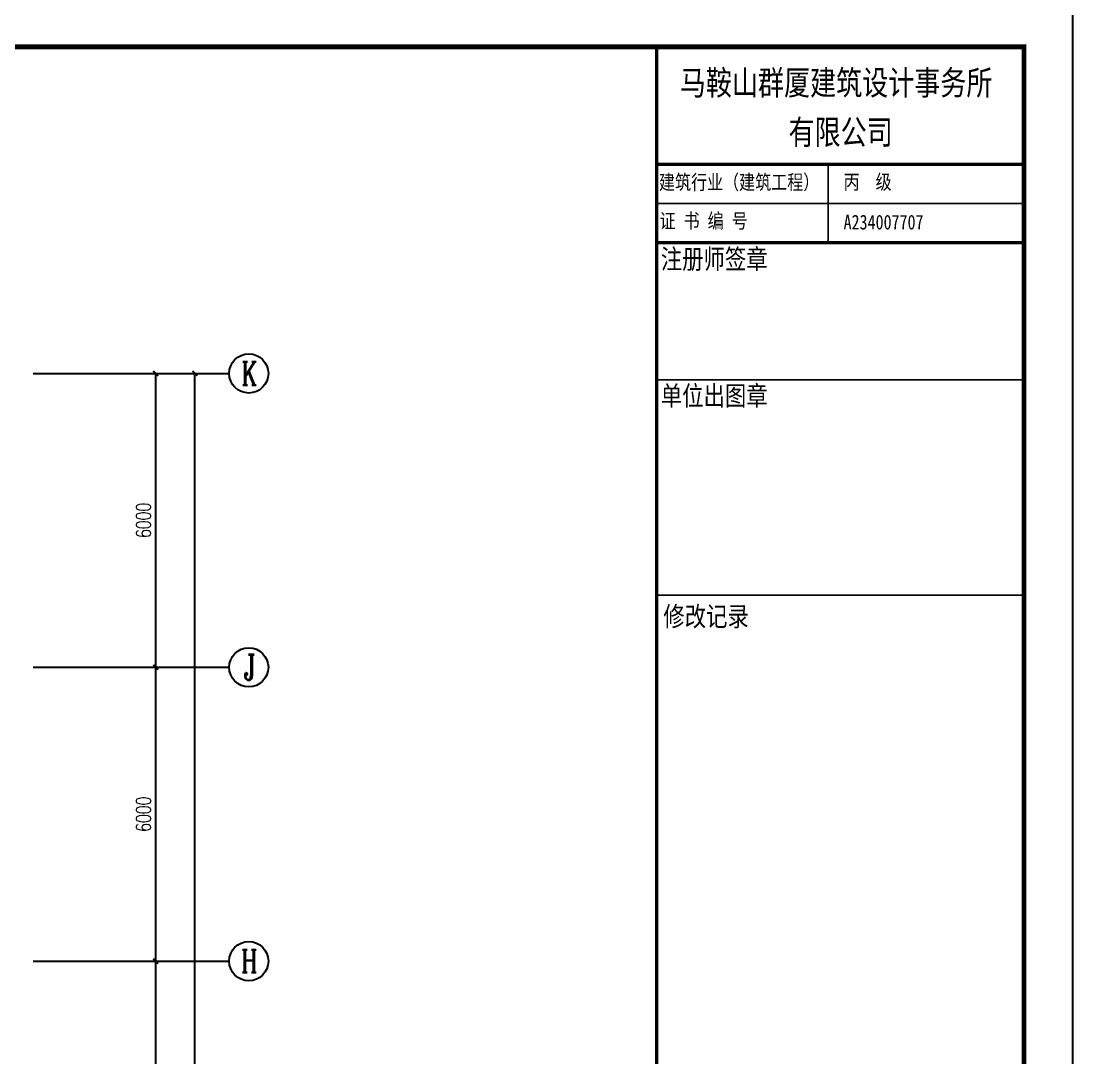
# Model space of a CAD drawing. Extents: x -73672 to 366960, y -527333 to 140666.
# Drawn here: x 304898 to 326379, y -39866 to -18693 of the extents above; entities that cross this region are included whole.
import ezdxf
from ezdxf.enums import TextEntityAlignment as Align

# ---------------------------------------------------------------- set-up
doc = ezdxf.new("R2010")
doc.units = 0
doc.header["$LTSCALE"] = 1000
doc.header["$MEASUREMENT"] = 0
for name, color, linetype in [('AXIS', 3, 'Continuous'), ('AXIS_TEXT', 7, 'Continuous'), ('PUB_TITLE', 4, 'Continuous'), ('图签', 120, 'Continuous')]:
    doc.layers.add(name, color=color, linetype=linetype)
doc.styles.add('_TCH_AXIS', font='COMPLEX', dxfattribs={"bigfont": 'GBCBIG'})
doc.styles.add('_TCH_DIM_T3', font='SIMPLEX', dxfattribs={"width": 0.705882, "bigfont": 'GBCBIG'})
doc.styles.add('COMPLEX', font='COMPLEX', dxfattribs={"bigfont": 'Tssdchn.shx'})
doc.styles.add('图签', font='', dxfattribs={"width": 0.8})
doc.styles.get('图签').set_extended_font_data('SimSun')
doc.dimstyles.new('_TCH_ARCH-100', dxfattribs={"dimtxt": 297.5, "dimasz": 100, "dimexe": 250, "dimexo": 300, "dimgap": 100, "dimtad": 1, "dimdec": 0, "dimzin": 0, "dimdsep": 46, "dimtxsty": '_TCH_DIM_T3', "dimblk": 'ARCHTICK', "dimcen": 0.09, "dimclrt": 7, "dimazin": 2, "dimtfac": 1, "dimtdec": 0, "dimtix": 1, "dimtmove": 2, "dimatfit": 3, "dimfxl": 0, "dimtolj": 1, "dimtzin": 0, "dimarcsym": 0})

# ---------------------------------------------------------------- blocks, each defined once
blk = doc.blocks.new('0#竖图签')
at = {"layer": '图签'}
blk.add_lwpolyline([(-7500, 82100, 70, 70, 0), (-7500, 0, 40, 40, 0), (0, 0, 40, 40, 0), (0, 82100, 40, 40, 0), (-7500, 82100, 40, 40, 0), (-7500, 75299, 40, 40, 0)], format="xyseb", dxfattribs=at)
for points, const_width in [([(-7500, 79700), (0, 79700)], 70), ([(-4000, 79700), (-4000, 78100)], 35), ([(-7500, 78900), (0, 78900)], 35), ([(-7500, 78100), (0, 78100)], 70), ([(-7500, 75300), (0, 75300)], 35), ([(-7500, 70900), (0, 70900)], 35), ([(-7500, 70900), (0, 70900)], 35)]:
    blk.add_lwpolyline(points, dxfattribs=dict(at, const_width=const_width))
at = {"layer": '图签', "style": '图签'}
for s, height, width, p in [('马鞍山群厦建筑设计事务所', 500, 0.78, (-7028, 81116)), ('有限公司', 500, 0.78, (-4808, 80106)), ('建筑行业（建筑工程） ', 300, 0.8, (-7454, 79185)), ('丙  级', 300, 0.8, (-3684, 79190)), ('  证 书 编 号', 300, 0.8, (-7767, 78395)), ('A234007707', 300, 0.8, (-3684, 78369)), ('注册师签章', 400, 0.8, (-7417, 77566)), ('单位出图章', 400, 0.8, (-7417, 74775)), ('修改记录', 400, 0.8, (-7365, 70269))]:
    blk.add_text(s, height=height, dxfattribs=dict(at, width=width)).set_placement(p)
blk = doc.blocks.new('_AXISO')
blk.add_circle((0, 0), 0.5)
at = {"layer": 'AXIS_TEXT', "style": 'COMPLEX'}
blk.add_attdef('A', text='', height=0.56, dxfattribs=at).set_placement((-0.25, -0.28), (0.25, -0.28), align=Align.FIT)
blk = doc.blocks.new('_ArchTick')
at = {"color": 0, "linetype": 'ByBlock', "const_width": 0.4}
blk.add_lwpolyline([(-0.5, -0.5), (0.5, 0.5)], dxfattribs=at)
blk = doc.blocks.new('*D8291')
at = {"layer": 'AXIS', "color": 0, "lineweight": -2}
for p, q in [((305448, -25889), (308698, -25889)), ((308448, -81889), (308448, -25889)), ((305448, -81889), (308698, -81889))]:
    blk.add_line(p, q, dxfattribs=at)
at = {"layer": 'Defpoints', "color": 0}
for p in [(305148, -25889), (308448, -25889), (305148, -81889)]:
    blk.add_point(p, dxfattribs=at)
at = {"layer": 'AXIS', "color": 0, "linetype": 'ByBlock', "lineweight": -2, "xscale": 100, "yscale": 100, "zscale": 100}
for p, rotation in [((308448, -25889), 90), ((308448, -81889), 270)]:
    blk.add_blockref('_ArchTick', p, dxfattribs=dict(at, rotation=rotation))
at = {"layer": 'AXIS', "color": 7, "insert": (308199, -53889), "char_height": 297.5, "attachment_point": 5, "rotation": 90, "style": '_TCH_DIM_T3'}
blk.add_mtext('\\A1;56000', dxfattribs=at)
blk = doc.blocks.new('*D8298')
at = {"layer": 'AXIS', "color": 0, "lineweight": -2}
for p, q in [((305448, -37889), (307898, -37889)), ((307648, -43889), (307648, -37889)), ((305448, -43889), (307898, -43889))]:
    blk.add_line(p, q, dxfattribs=at)
at = {"layer": 'Defpoints', "color": 0}
for p in [(305148, -37889), (307648, -37889), (305148, -43889)]:
    blk.add_point(p, dxfattribs=at)
at = {"layer": 'AXIS', "color": 0, "linetype": 'ByBlock', "lineweight": -2, "xscale": 100, "yscale": 100, "zscale": 100}
for p, rotation in [((307648, -37889), 90), ((307648, -43889), 270)]:
    blk.add_blockref('_ArchTick', p, dxfattribs=dict(at, rotation=rotation))
at = {"layer": 'AXIS', "color": 7, "insert": (307399, -40889), "char_height": 297.5, "attachment_point": 5, "rotation": 90, "style": '_TCH_DIM_T3'}
blk.add_mtext('\\A1;6000', dxfattribs=at)
blk = doc.blocks.new('*D8299')
at = {"layer": 'AXIS', "color": 0, "lineweight": -2}
for p, q in [((305448, -31889), (307898, -31889)), ((307648, -37889), (307648, -31889)), ((305448, -37889), (307898, -37889))]:
    blk.add_line(p, q, dxfattribs=at)
at = {"layer": 'Defpoints', "color": 0}
for p in [(305148, -31889), (307648, -31889), (305148, -37889)]:
    blk.add_point(p, dxfattribs=at)
at = {"layer": 'AXIS', "color": 0, "linetype": 'ByBlock', "lineweight": -2, "xscale": 100, "yscale": 100, "zscale": 100}
for p, rotation in [((307648, -31889), 90), ((307648, -37889), 270)]:
    blk.add_blockref('_ArchTick', p, dxfattribs=dict(at, rotation=rotation))
at = {"layer": 'AXIS', "color": 7, "insert": (307399, -34889), "char_height": 297.5, "attachment_point": 5, "rotation": 90, "style": '_TCH_DIM_T3'}
blk.add_mtext('\\A1;6000', dxfattribs=at)
blk = doc.blocks.new('*D8300')
at = {"layer": 'AXIS', "color": 0, "lineweight": -2}
for p, q in [((305448, -25889), (307898, -25889)), ((307648, -31889), (307648, -25889)), ((305448, -31889), (307898, -31889))]:
    blk.add_line(p, q, dxfattribs=at)
at = {"layer": 'Defpoints', "color": 0}
for p in [(305148, -25889), (307648, -25889), (305148, -31889)]:
    blk.add_point(p, dxfattribs=at)
at = {"layer": 'AXIS', "color": 0, "linetype": 'ByBlock', "lineweight": -2, "xscale": 100, "yscale": 100, "zscale": 100}
for p, rotation in [((307648, -25889), 90), ((307648, -31889), 270)]:
    blk.add_blockref('_ArchTick', p, dxfattribs=dict(at, rotation=rotation))
at = {"layer": 'AXIS', "color": 7, "insert": (307399, -28889), "char_height": 297.5, "attachment_point": 5, "rotation": 90, "style": '_TCH_DIM_T3'}
blk.add_mtext('\\A1;6000', dxfattribs=at)

msp = doc.modelspace()

# ---------------------------------------------------------------- linework, layer by layer
at = {"layer": 'AXIS'}
for p, q in [((305148.09, -25888.84), (309148.09, -25888.84)), ((305148.09, -31888.84), (309148.09, -31888.84)), ((305148.09, -37888.84), (309148.09, -37888.84))]:
    msp.add_line(p, q, dxfattribs=at)
at = {"layer": 'PUB_TITLE'}
msp.add_lwpolyline([(177678.75, -102317.87), (326378.75, -102317.87), (326378.75, -18217.87), (177678.75, -18217.87)], close=True, dxfattribs=at)
at = {"layer": 'PUB_TITLE', "const_width": 100}
msp.add_lwpolyline([(180178.75, -101317.87), (325378.75, -101317.87), (325378.75, -19217.87), (180178.75, -19217.87)], close=True, dxfattribs=at)

# ---------------------------------------------------------------- block references
msp.add_blockref('0#竖图签', (325378.75, -101317.87))
at = {"layer": 'AXIS'}
ref = msp.add_blockref('_AXISO', (309548.09, -25888.84), dxfattribs=dict(at, xscale=800, yscale=800, zscale=800))
ref.add_attrib('A', 'K', (309397.38, -26124.82), dxfattribs={"color": 7, "height": 471.96, "style": '_TCH_AXIS', "width": 0.705882})
ref = msp.add_blockref('_AXISO', (309548.09, -31888.84), dxfattribs=dict(at, xscale=800, yscale=800, zscale=800))
ref.add_attrib('A', 'J', (309450.99, -32151.46), dxfattribs={"color": 7, "height": 525.25, "style": '_TCH_AXIS', "width": 0.705882})
ref = msp.add_blockref('_AXISO', (309548.09, -37888.84), dxfattribs=dict(at, xscale=800, yscale=800, zscale=800))
ref.add_attrib('A', 'H', (309391.87, -38121.21), dxfattribs={"color": 7, "height": 464.74, "style": '_TCH_AXIS', "width": 0.705882})

# ---------------------------------------------------------------- dimensions: what is measured, and where the dimension line sits
for p1, p2, distance, picture, middle in [((305148.09, -81888.84), (305148.09, -25888.84), -3300, '*D8291', (308199.34, -53888.84)), ((305148.09, -31888.84), (305148.09, -25888.84), -2500, '*D8300', (307399.34, -28888.84)), ((305148.09, -37888.84), (305148.09, -31888.84), -2500, '*D8299', (307399.34, -34888.84)), ((305148.09, -43888.84), (305148.09, -37888.84), -2500, '*D8298', (307399.34, -40888.84))]:
    dim = msp.add_aligned_dim(p1=p1, p2=p2, distance=distance, dimstyle='_TCH_ARCH-100', dxfattribs=at)
    dim.commit()
    dim.dimension.update_dxf_attribs({"geometry": picture, "text_midpoint": middle})

doc.saveas('drawing.dxf')
